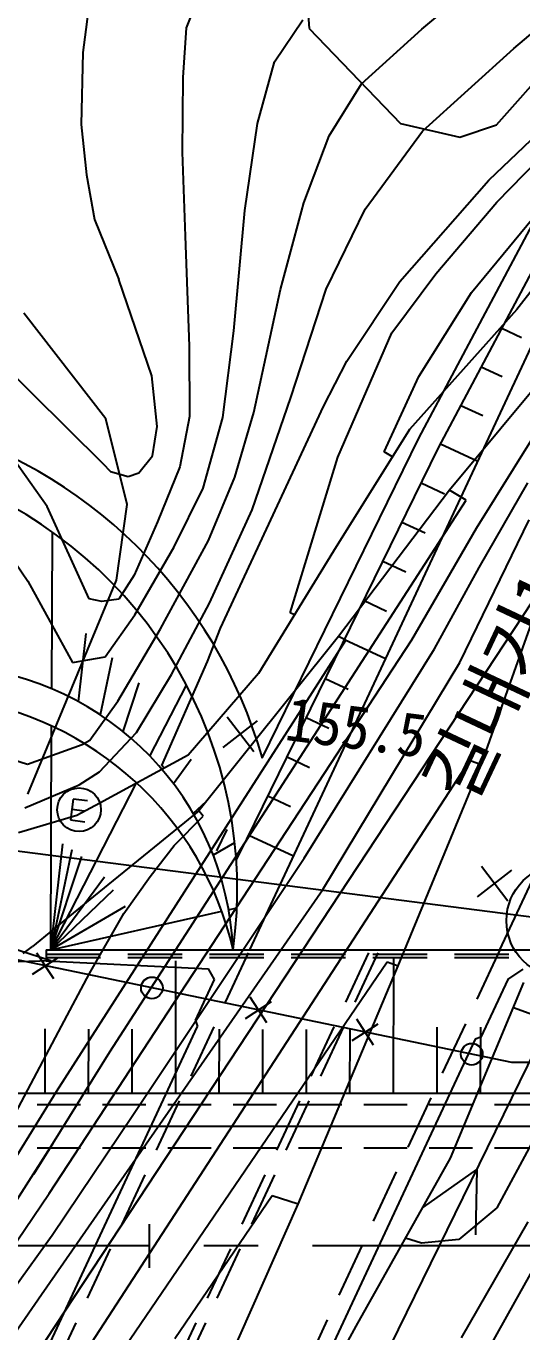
# Model space of a CAD drawing. Header units: millimetres. Extents: x 17638 to 18434, y 1103 to 1809.
# Drawn here: x 17813.9 to 17836.7, y 1473.3 to 1533.3 of the extents above; entities that cross this region are included whole.
import ezdxf
from ezdxf.xclip import XClip

# ---------------------------------------------------------------- set-up
doc = ezdxf.new("R2010")
doc.units = ezdxf.units.MM
doc.header["$LTSCALE"] = 10
doc.header["$MEASUREMENT"] = 0
doc.header["$XCLIPFRAME"] = 2
doc.linetypes.add('CENTER', pattern=[2, 1.25, -0.25, 0.25, -0.25])
doc.linetypes.add('HIDDEN', pattern=[0.375, 0.25, -0.125])
for name, color, linetype in [('TT-WIRE-EQPM', 6, 'Continuous'), ('TZ-BASE', 253, 'Continuous'), ('TZ-CABL', 4, 'Continuous')]:
    doc.layers.add(name, color=color, linetype=linetype)
doc.styles.add('HANA', font='GulimChe.ttf')
doc.linetypes.add('ZIGZAG', pattern='A,0.0001,-0.2,[131,ltypeshp.shx,S=0.2,R=0,X=-0.2,Y=0],-0.4,[131,ltypeshp.shx,S=0.2,R=180,X=0.2,Y=0],-0.2', length=0.8001)

# ---------------------------------------------------------------- blocks, each defined once
blk = doc.blocks.new('JD-CDFDG5GDCH4')
at = {"layer": 'TZ-BASE'}
for p, q in [((112.521, 55.882, -240.01), (117.097, 59.707, -240.01)), ((97.465, 58.853, -243.01), (96.952, 54.804, -243.01)), ((116.742, 54.99, -239.01), (120.901, 58.511, -239.01)), ((102.41, 57.741, -242.01), (101.689, 55.946, -242.01)), ((107.221, 57.678, -241.689), (107.336, 55.91, -241.689)), ((115.946, 51.483, -241.689), (121.104, 57.327, -241.689)), ((101.689, 55.946, -242.01), (101.535, 53.658, -242.01)), ((105.754, 54.375, -241.01), (107.051, 56.306, -241.01)), ((107.336, 55.91, -241.689), (111.539, 51.539, -241.689)), ((109.751, 53.372, -240.01), (112.521, 55.882, -240.01)), ((96.952, 54.804, -243.01), (96.878, 51.501, -243.01)), ((112.548, 51.194, -239.01), (116.742, 54.99, -239.01)), ((104.97, 51.539, -241.01), (105.754, 54.375, -241.01)), ((101.535, 53.658, -242.01), (101.515, 50.235, -242.01)), ((108.254, 50.977, -240.01), (109.751, 53.372, -240.01)), ((115.588, 48.945, -238.01), (119.356, 52.531, -238.01)), ((115.967, 47.934, -237.01), (119.714, 51.804, -237.01)), ((96.878, 51.501, -243.01), (97.119, 49.194, -243.01)), ((104.388, 47.558, -241.01), (104.97, 51.539, -241.01)), ((107.091, 47.91, -240.01), (108.254, 50.977, -240.01)), ((109.92, 47.617, -239.01), (112.548, 51.194, -239.01)), ((111.539, 51.539, -241.689), (114.265, 50.923, -241.689)), ((112.384, 37.099, -393.01), (119.943, 51.341, -393.01)), ((112.384, 37.099, -393.01), (119.943, 51.341, -393.01)), ((114.265, 50.923, -241.689), (115.946, 51.483, -241.689)), ((113.275, 36.645, -393.01), (120.761, 50.749, -393.01)), ((101.515, 50.235, -242.01), (101.648, 46.372, -242.01)), ((97.119, 49.194, -243.01), (97.486, 47.136, -243.01)), ((111.499, 44.296, -238.01), (115.588, 48.945, -238.01)), ((114.796, 43.791, -236.01), (118.99, 48.88, -236.01)), ((121.076, 48.431, -239.157), (116.884, 43.009, -239.157)), ((103.887, 42.029, -241.01), (104.388, 47.558, -241.01)), ((106.019, 43.923, -240.01), (107.091, 47.91, -240.01)), ((108.118, 43.933, -239.01), (109.92, 47.617, -239.01)), ((113.165, 44.639, -237.01), (115.967, 47.934, -237.01)), ((97.486, 47.136, -243.01), (98.599, 44.39, -243.01)), ((101.648, 46.372, -242.01), (101.837, 41.314, -242.01)), ((100.111, 39.952, -243.01), (98.599, 44.39, -243.01)), ((111.135, 41.941, -237.01), (113.165, 44.639, -237.01)), ((89.659, 44.047, -243.01), (97.86, 35.931, -243.01)), ((104.804, 38.276, -240.01), (106.019, 43.923, -240.01)), ((106.501, 38.967, -239.01), (108.118, 43.933, -239.01)), ((109.07, 40.638, -238.01), (111.499, 44.296, -238.01)), ((112.385, 39.924, -236.01), (114.796, 43.791, -236.01)), ((98.01, 37.978, -252.401), (94.238, 42.838, -252.401)), ((116.884, 43.009, -239.157), (111.949, 37.489, -239.157)), ((103.375, 38.04, -241.01), (103.887, 42.029, -241.01)), ((117.087, 41.705, -393.01), (116.184, 42.126, -393.01)), ((108.66, 36.226, -237.01), (111.135, 41.941, -237.01)), ((101.837, 41.314, -242.01), (101.844, 38.097, -242.01)), ((119.121, 41.131, -205.577), (113.791, 34.701, -205.577)), ((108.007, 38.551, -238.01), (109.07, 40.638, -238.01)), ((116.203, 39.91, -393.01), (115.245, 40.357, -393.01)), ((100.36, 37.632, -243.01), (100.111, 39.952, -243.01)), ((110.781, 36.475, -236.01), (112.385, 39.924, -236.01)), ((115.031, 32.971, -235.01), (118.979, 39.309, -235.01)), ((103.268, 28.378, -238.01), (108.007, 38.551, -238.01)), ((104.72, 33.812, -239.01), (106.501, 38.967, -239.01)), ((115.319, 38.115, -393.01), (114.306, 38.588, -393.01)), ((95.313, 33.96, -242.01), (92.457, 37.975, -242.01)), ((98.977, 34.052, -252.401), (98.01, 37.978, -252.401)), ((101.844, 38.097, -242.01), (101.405, 35.776, -242.01)), ((102.469, 34.8, -241.01), (103.375, 38.04, -241.01)), ((103.933, 35.311, -240.01), (104.804, 38.276, -240.01)), ((100.153, 36.284, -243.01), (100.36, 37.632, -243.01)), ((111.949, 37.489, -239.157), (108.454, 31.911, -239.157)), ((104.478, 18.679, -393.01), (113.275, 36.645, -393.01)), ((105.19, 22.408, -393.01), (112.384, 37.099, -393.01)), ((105.19, 22.408, -393.01), (112.384, 37.099, -393.01)), ((115.08, 36.02, -393.01), (113.367, 36.819, -393.01)), ((99.521, 35.506, -243.01), (100.153, 36.284, -243.01)), ((106.465, 29.082, -237.01), (108.66, 36.226, -237.01)), ((111.17, 36.246, -236.01), (110.781, 36.475, -236.01)), ((97.86, 35.931, -243.01), (98.214, 35.573, -243.01)), ((98.214, 35.573, -243.01), (99.027, 35.329, -243.01)), ((99.027, 35.329, -243.01), (99.521, 35.506, -243.01)), ((101.405, 35.776, -242.01), (100.382, 33.25, -242.01)), ((101.143, 32.104, -241.01), (102.469, 34.8, -241.01)), ((102.719, 32.391, -240.01), (103.933, 35.311, -240.01)), ((113.551, 34.526, -393.01), (112.482, 35.025, -393.01)), ((115.146, 31.157, -234.01), (117.386, 35.046, -234.01)), ((98.187, 8.912, -236.01), (114.557, 34.25, -236.01)), ((113.791, 34.701, -205.577), (108.691, 27.991, -205.577)), ((114.557, 34.25, -236.01), (113.791, 34.701, -236.01)), ((97.231, 29.715, -242.01), (95.313, 33.96, -242.01)), ((98.492, 30.578, -252.401), (98.977, 34.052, -252.401)), ((102.769, 29.518, -239.01), (104.72, 33.812, -239.01)), ((92.629, 33.159, -241.01), (94.428, 30.535, -241.01)), ((100.382, 33.25, -242.01), (99.298, 30.803, -242.01)), ((112.667, 32.732, -393.01), (111.602, 33.228, -393.01)), ((114.263, 26.791, -233.01), (117.438, 33.351, -233.01)), ((95.522, 25.586, -393.01), (95.547, 32.788, -393.01)), ((100.52, 28.338, -240.01), (102.719, 32.391, -240.01)), ((112.051, 27.842, -235.01), (115.031, 32.971, -235.01)), ((99.343, 28.979, -241.01), (101.143, 32.104, -241.01)), ((108.454, 31.911, -239.157), (105.018, 26.289, -239.157)), ((111.783, 30.937, -393.01), (110.722, 31.432, -393.01)), ((99.298, 30.803, -242.01), (98.597, 29.704, -242.01)), ((113.099, 27.417, -234.01), (115.146, 31.157, -234.01)), ((0.607, 30.141, -393.01), (280, -5.761, -393.01)), ((94.417, 20.741, -252.401), (98.492, 30.578, -252.401)), ((94.428, 30.535, -241.01), (96.472, 26.789, -241.01)), ((94.86, -4.909, -232.01), (117.587, 29.579, -232.01)), ((97.814, 29.595, -242.01), (97.231, 29.715, -242.01)), ((98.597, 29.704, -242.01), (97.814, 29.595, -242.01)), ((101.02, 26.247, -239.01), (102.769, 29.518, -239.01)), ((110.899, 29.142, -393.01), (109.842, 29.635, -393.01)), ((115.243, 22.099, -205.577), (117.871, 29.495, -205.577)), ((97.977, 27.057, -241.01), (99.343, 28.979, -241.01)), ((106.665, 28.984, -237.01), (106.465, 29.082, -237.01)), ((98.555, 25.025, -240.01), (100.52, 28.338, -240.01)), ((102.672, 26.838, -238.01), (103.268, 28.378, -238.01)), ((95.398, 2.416, -235.01), (112.051, 27.842, -235.01)), ((95.741, 7.088, -237.01), (109.031, 27.824, -237.01)), ((96.747, 24.995, -456.97), (97.095, 28.127, -437.062)), ((108.691, 27.991, -205.577), (102.279, 19.976, -205.577)), ((109.031, 27.824, -237.01), (108.691, 27.991, -237.01)), ((110.854, 26.957, -393.01), (108.963, 27.839, -393.01)), ((96.472, 26.789, -241.01), (97.977, 27.057, -241.01)), ((98.297, 27.005, -441.354), (97.748, 24.391, -458.519)), ((107.105, 17.803, -234.01), (113.099, 27.417, -234.01)), ((100.573, 22.065, -238.01), (102.672, 26.838, -238.01)), ((107.963, 16.368, -233.01), (114.263, 26.791, -233.01)), ((98.794, 23.625, -454.469), (99.53, 25.854, -437.809)), ((99.419, 23.586, -239.01), (101.02, 26.247, -239.01)), ((105.018, 26.289, -239.157), (101.782, 22.544, -239.157)), ((109.132, 25.553, -393.01), (108.083, 26.042, -393.01)), ((100.031, 22.491, -444.511), (101.703, 25.759, -413.32)), ((97.276, 23.232, -240.01), (98.555, 25.025, -240.01)), ((103.392, 22.889, -237.518), (104.975, 24.112, -237.518)), ((103.572, 24.292, -237.518), (104.795, 22.709, -237.518)), ((108.248, 23.759, -393.01), (107.203, 24.246, -393.01)), ((95.48, 13.595, -393.01), (95.516, 23.877, -393.01)), ((97.718, 21.777, -239.01), (99.419, 23.586, -239.01)), ((94.407, 22.132, -240.01), (96.912, 23.03, -240.01)), ((96.912, 23.03, -240.01), (97.276, 23.232, -240.01)), ((92.929, 22.602, -240.01), (94.407, 22.132, -240.01)), ((114.703, 22.292, -231.01), (96.577, -5.619, -231.01)), ((101.782, 22.544, -239.157), (97.731, 20.329, -239.157)), ((101.928, 22.334, -426.189), (101.111, 21.226, -439.272)), ((107.364, 21.964, -393.01), (106.324, 22.449, -393.01)), ((115.243, 22.099, -231.01), (114.703, 22.292, -231.01)), ((96.776, 21.177, -239.01), (97.718, 21.777, -239.01)), ((100.676, 21.939, -238.01), (100.573, 22.065, -238.01)), ((111.432, 12.859, -205.577), (115.243, 22.099, -205.577)), ((94.288, 20.12, -239.01), (96.776, 21.177, -239.01)), ((95.48, 13.595, -529.415), (99.408, 21.273, -456.134)), ((96.502, 20.522, -238.46), (96.379, 19.567, -238.46)), ((97.161, 20.437, -238.46), (96.502, 20.522, -238.46)), ((102.02, 19.856, -432.419), (102.623, 20.434, -423.474)), ((106.48, 20.17, -393.01), (105.444, 20.653, -393.01)), ((97.017, 19.97, -238.46), (96.441, 20.044, -238.46)), ((97.731, 20.329, -239.157), (96.672, 19.762, -239.157)), ((102.279, 19.976, -205.577), (97.438, 16.054, -205.577)), ((102.478, 19.732, -238.01), (102.279, 19.976, -238.01)), ((96.672, 19.762, -239.157), (93.996, 18.98, -239.157)), ((96.379, 19.567, -238.46), (97.038, 19.482, -238.46)), ((101.146, 18.395, -238.01), (102.478, 19.732, -238.01)), ((103.096, 18.148, -393.01), (103.581, 19.122, -393.01)), ((103.991, 17.702, -393.01), (104.478, 18.679, -393.01)), ((106.627, 17.894, -393.01), (104.564, 18.856, -393.01)), ((95.48, 13.595, -529.415), (96.022, 18.468, -498.443)), ((96.445, 18.19, -499.24), (95.48, 13.595, -529.415)), ((100.035, 16.971, -238.01), (101.146, 18.395, -238.01)), ((103.92, 18.514, -408.111), (102.939, 17.942, -422.206)), ((95.48, 13.595, -529.415), (96.9, 17.891, -497.308)), ((99.269, 6.047, -234.01), (107.105, 17.803, -234.01)), ((115.249, 17.44, -230.424), (116.472, 15.857, -230.424)), ((97.941, 16.929, -490.027), (95.48, 13.595, -529.415)), ((98.829, 15.269, -238.01), (100.035, 16.971, -238.01)), ((115.069, 16.037, -230.424), (116.652, 17.26, -230.424)), ((95.057, -2.223, -233.01), (107.963, 16.368, -233.01)), ((95.48, 13.595, -529.415), (98.356, 16.348, -486.765)), ((97.438, 16.054, -205.577), (94.633, 13.754, -205.577)), ((98.899, 15.587, -480.278), (95.48, 13.595, -529.415)), ((95.48, 13.595, -529.415), (103.329, 15.368, -414.618)), ((97.257, 12.513, -238.01), (98.829, 15.269, -238.01)), ((103.644, 15.439, -410.003), (104.021, 15.525, -404.49)), ((95.478, 13.095, -393.01), (91.225, 14.454, -393.01)), ((94.201, 13.438, -205.577), (94.633, 13.754, -205.577)), ((94.633, 12.475, -393.01), (95.815, 13.251, -393.01)), ((95.612, 12.272, -393.01), (94.836, 13.454, -393.01)), ((95.263, 13.595, -393.01), (125.458, 13.595, -393.01)), ((95.263, 13.595, -393.01), (95.263, 13.095, -393.01)), ((111.212, 7, -393.01), (111.223, 13.245, -393.01)), ((95.478, 13.095, -393.01), (91.223, 12.954, -393.01)), ((94.398, -11.192, -230.01), (110.918, 13.045, -230.01)), ((95.263, 13.095, -393.01), (102.711, 12.72, -393.01)), ((101.212, 7, -393.01), (101.223, 13.095, -393.01)), ((102.999, 12.241, -393.01), (102.711, 12.72, -393.01)), ((106.832, 1.923, -205.577), (111.432, 12.859, -205.577)), ((110.918, 13.045, -230.01), (111.432, 12.859, -230.01)), ((116.46, 12.241, -393.01), (117.171, 12.718, -393.01)), ((95.962, 10.092, -238.01), (97.257, 12.513, -238.01)), ((113.828, 4.025, -238.687), (117.204, 12.096, -238.687)), ((105.404, 10.243, -393.01), (104.628, 11.425, -393.01)), ((104.425, 10.446, -393.01), (105.607, 11.222, -393.01)), ((109.159, -8.511, -242.172), (118.814, 11.226, -242.172)), ((116.724, 10.949, -230.01), (117.618, 10.626, -230.01)), ((102.116, 10.35, -393.01), (102.213, 10.084, -393.01)), ((109.321, 9.431, -393.01), (110.503, 10.208, -393.01)), ((110.3, 9.229, -393.01), (109.524, 10.411, -393.01)), ((93.427, 5.289, -238.01), (95.962, 10.092, -238.01)), ((95.212, 7, -393.01), (95.217, 9.968, -393.01)), ((97.212, 7, -393.01), (97.217, 9.963, -393.01)), ((99.212, 7, -393.01), (99.217, 9.959, -393.01)), ((103.212, 7, -393.01), (103.217, 9.95, -393.01)), ((105.212, 7, -393.01), (105.217, 9.945, -393.01)), ((107.212, 7, -393.01), (107.217, 9.94, -393.01)), ((109.212, 7, -393.01), (109.217, 9.936, -393.01)), ((113.212, 7, -393.01), (113.218, 10.047, -393.01)), ((115.212, 7, -393.01), (115.218, 10.047, -393.01)), ((114.957, 9.492, -393.01), (103.124, -15.884, -393.01)), ((115.223, 9.589, -393.01), (114.957, 9.492, -393.01)), ((95.565, 4.701, -236.01), (98.187, 8.912, -236.01)), ((280, 7, -393.01), (38.212, 7, -393.01)), ((93.478, 3.426, -237.01), (95.741, 7.088, -237.01)), ((95.538, 0.493, -234.01), (99.269, 6.047, -234.01)), ((117.662, 4.91, -229.01), (115.959, 1.754, -229.01)), ((93.155, 0.915, -236.01), (95.565, 4.701, -236.01)), ((95.565, 4.701, -236.01), (94.688, 3.29, -236.01)), ((109.495, -3.68, -238.687), (113.828, 4.025, -238.687)), ((112.598, 1.781, -242.172), (115.044, 3.518, -242.172)), ((115.044, 3.518, -242.172), (114.976, 0.519, -242.172)), ((93.938, 0.234, -235.01), (95.398, 2.416, -235.01)), ((105.643, 2.301, -229.01), (101.165, -4.262, -229.01)), ((102.933, -6.872, -205.577), (106.832, 1.923, -205.577)), ((106.832, 1.923, -229.01), (105.643, 2.301, -229.01)), ((115.959, 1.754, -229.01), (114.213, 0.291, -229.01)), ((100, 1, -393.01), (100, -1, -393.01)), ((114.337, -4.217, -228.01), (117.392, 1.111, -228.01)), ((93.773, -1.949, -234.01), (95.538, 0.493, -234.01)), ((95.224, 0.059, -234.01), (95.538, 0.493, -234.01)), ((112.503, 0.122, -229.01), (111.765, 0.356, -229.01)), ((114.213, 0.291, -229.01), (112.503, 0.122, -229.01)), ((116.79, -2.582, -227.01), (118.53, 0.542, -227.01)), ((92.578, -5.794, -233.01), (95.057, -2.223, -233.01)), ((115.53, -4.825, -227.01), (116.79, -2.582, -227.01)), ((102.291, -16.974, -238.687), (109.495, -3.68, -238.687))]:
    blk.add_line(p, q, dxfattribs=at)
at = {"layer": 'TZ-BASE', "linetype": 'Continuous'}
for p, q in [((104.623, 13.595, -393.01), (119.287, 45.043, -393.01)), ((116.098, 13.595, -393.01), (128.713, 40.647, -393.01)), ((102.116, 10.35, -393.01), (102.999, 12.241, -393.01)), ((116.46, 12.241, -393.01), (115.223, 9.589, -393.01)), ((90.242, -15.588, -393.01), (102.213, 10.084, -393.01)), ((114.957, 9.492, -393.01), (114.335, 8.157, -393.01))]:
    blk.add_line(p, q, dxfattribs=at)
at = {"layer": 'TZ-BASE', "linetype": 'HIDDEN'}
for p, q in [((89.239, -19.395, -393.01), (104.623, 13.595, -393.01)), ((94.756, -19.395, -393.01), (110.139, 13.595, -393.01)), ((95.198, -19.395, -393.01), (110.581, 13.595, -393.01)), ((95.263, 13.395, -393.01), (125.458, 13.395, -393.01)), ((95.263, 13.245, -393.01), (125.458, 13.245, -393.01)), ((116.098, 13.595, -393.01), (100.714, -19.395, -393.01))]:
    blk.add_line(p, q, dxfattribs=at)
at = {"layer": 'TZ-BASE', "ltscale": 0.2}
for p, q in [((116.649, 8.423, -393.01), (91.239, 13.689, -393.01)), ((127.041, 8.478, -393.01), (116.649, 8.423, -393.01))]:
    blk.add_line(p, q, dxfattribs=at)
at = {"layer": 'TZ-BASE', "linetype": 'CENTER', "elevation": -393.01, "flags": 128}
blk.add_lwpolyline([(700, 0), (280, 0), (0, 0)], dxfattribs=at)
at = {"layer": 'TZ-BASE'}
for centre, radius in [((96.774, 20.035, -238.46), 1), ((100.12, 11.849, -393.01), 0.5), ((114.808, 8.805, -393.01), 0.5)]:
    blk.add_circle(centre, radius, dxfattribs=at)
for centre, radius, start, end in [((83.855, 16.337, -393.01), 22.183, 15.88435, 75.06516), ((83.855, 16.337, -393.01), 22.183, 15.88435, 75.06516), ((83.855, 16.337, -393.01), 20.183, 352.19041, 68.4733), ((90.203, 13.004, -393.01), 13.66, 2.47863, 85.61935), ((89.221, 10.255, -393.01), 15.006, 12.85741, 82.25264)]:
    blk.add_arc(centre, radius, start, end, dxfattribs=at)
at = {"layer": 'TZ-BASE', "style": 'HANA'}
for s, height, rotation, p in [('길내기10.0', 2.5, 64.77019, (114.76, 20.14, -393.01)), ('155.5', 2, 352.67756, (106.167, 23.246, -237.518))]:
    blk.add_text(s, height=height, rotation=rotation, dxfattribs=at).set_placement(p)

msp = doc.modelspace()

# ---------------------------------------------------------------- linework, layer by layer
at = {"layer": 'TT-WIRE-EQPM'}
msp.add_circle((17838.601, 1492.221), 2.6, dxfattribs=at)
at = {"layer": 'TZ-CABL', "linetype": 'HIDDEN', "ltscale": 0.8}
for points in [[(17760.445, 1483.783), (17847.752, 1483.783)], [(17760.699, 1482.783), (17847.499, 1482.783)], [(17760.445, 1481.783), (17847.752, 1481.783)]]:
    msp.add_lwpolyline(points, dxfattribs=at)
at = {"layer": 'TZ-CABL', "linetype": 'ZIGZAG', "ltscale": 0.5}
msp.add_lwpolyline([(17760.699, 1482.783), (17847.499, 1482.783)], dxfattribs=at)

# ---------------------------------------------------------------- block references
at = {"layer": 'TZ-BASE'}
ref = msp.add_blockref('JD-CDFDG5GDCH4', (17719.599, 1477.283, 393.01), dxfattribs=at)
XClip(ref).set_block_clipping_path([(1.5103084745, 75), (700, 75), (700, -75), (-1.5103084745, -75)])

doc.saveas('drawing.dxf')
